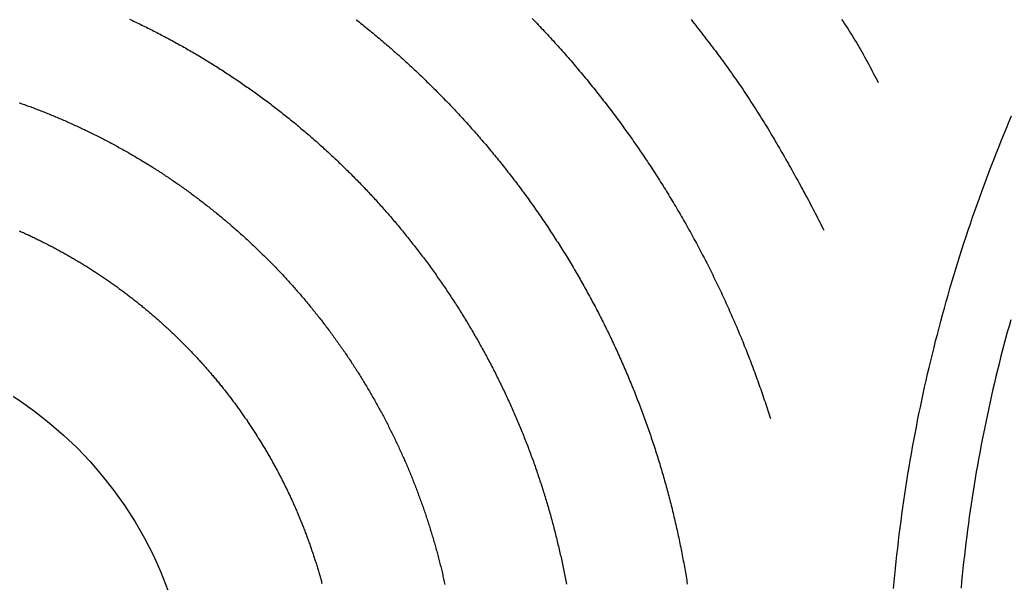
# Model space of a CAD drawing. Header units: millimetres. Extents: x -17.8 to 17.8, y -17.8 to 17.8.
# Drawn here: x 0.589 to 3.244, y 0.379 to 1.893 of the extents above; entities that cross this region are included whole.
import ezdxf

# ---------------------------------------------------------------- set-up
doc = ezdxf.new("R2010")
doc.units = ezdxf.units.MM
for name, color, linetype in [('ALTIN', 2, 'Continuous'), ('DOKU', 8, 'Continuous'), ('KESIM', 1, 'Continuous')]:
    doc.layers.add(name, color=color, linetype=linetype)

msp = doc.modelspace()

# ---------------------------------------------------------------- linework, layer by layer
at = {"layer": 'ALTIN'}
for points in [[(2.9341, 0.3647), (2.9358, 0.3828), (2.9375, 0.401), (2.9393, 0.4192), (2.9411, 0.4373), (2.9431, 0.4555), (2.9451, 0.4736), (2.9472, 0.4918), (2.9494, 0.5099), (2.9517, 0.528), (2.954, 0.5461), (2.9564, 0.5642), (2.9589, 0.5823), (2.9615, 0.6004), (2.9642, 0.6184), (2.9669, 0.6365), (2.9697, 0.6545), (2.9726, 0.6725), (2.9756, 0.6906), (2.9786, 0.7086), (2.9818, 0.7265), (2.985, 0.7445), (2.9883, 0.7625), (2.9916, 0.7804), (2.9951, 0.7983), (2.9986, 0.8163), (3.0022, 0.8342), (3.0059, 0.852), (3.0096, 0.8699), (3.0135, 0.8878), (3.0174, 0.9056), (3.0214, 0.9234), (3.0254, 0.9412), (3.0296, 0.959), (3.0338, 0.9767), (3.0381, 0.9945), (3.0425, 1.0122), (3.0469, 1.0299), (3.0515, 1.0476), (3.0561, 1.0653), (3.0608, 1.0829), (3.0655, 1.1005), (3.0704, 1.1181), (3.0753, 1.1357), (3.0803, 1.1533), (3.0854, 1.1708), (3.0905, 1.1883), (3.0957, 1.2058), (3.101, 1.2233), (3.1064, 1.2407), (3.1118, 1.2582), (3.1174, 1.2756), (3.123, 1.2929), (3.1287, 1.3103), (3.1344, 1.3276), (3.1402, 1.3449), (3.1462, 1.3622), (3.1521, 1.3794), (3.1582, 1.3966), (3.1643, 1.4138), (3.1705, 1.431), (3.1768, 1.4482), (3.1832, 1.4653), (3.1896, 1.4824), (3.1961, 1.4994), (3.2027, 1.5164), (3.2093, 1.5334), (3.2161, 1.5504), (3.2229, 1.5674), (3.2297, 1.5843), (3.2367, 1.6011), (3.2437, 1.618), (3.2508, 1.6348)], [(3.2485, 1.0868), (3.2438, 1.07), (3.2392, 1.0532), (3.2346, 1.0363), (3.2301, 1.0194), (3.2257, 1.0025), (3.2214, 0.9856), (3.2171, 0.9687), (3.2129, 0.9517), (3.2088, 0.9347), (3.2048, 0.9177), (3.2008, 0.9007), (3.1969, 0.8837), (3.1931, 0.8666), (3.1894, 0.8496), (3.1857, 0.8325), (3.1821, 0.8154), (3.1786, 0.7983), (3.1751, 0.7811), (3.1718, 0.764), (3.1685, 0.7468), (3.1652, 0.7297), (3.1621, 0.7125), (3.159, 0.6953), (3.156, 0.6781), (3.1531, 0.6609), (3.1503, 0.6436), (3.1475, 0.6264), (3.1448, 0.6091), (3.1422, 0.5918), (3.1396, 0.5745), (3.1372, 0.5572), (3.1348, 0.5399), (3.1325, 0.5226), (3.1302, 0.5053), (3.128, 0.488), (3.126, 0.4706), (3.1239, 0.4533), (3.122, 0.4359), (3.1201, 0.4185), (3.1183, 0.4012), (3.1166, 0.3838), (3.115, 0.3664)]]:
    msp.add_lwpolyline(points, dxfattribs=at)
at = {"layer": 'DOKU'}
for points in [[(0.8833, 1.8942), (0.8874, 1.8923), (0.8915, 1.8903), (0.8957, 1.8884), (0.8998, 1.8864), (0.9039, 1.8844), (0.908, 1.8825), (0.9121, 1.8805), (0.9162, 1.8785), (0.9203, 1.8765), (0.9244, 1.8745), (0.9285, 1.8724), (0.9326, 1.8704), (0.9366, 1.8684), (0.9407, 1.8663), (0.9448, 1.8643), (0.9488, 1.8622), (0.9529, 1.8601), (0.957, 1.858), (0.961, 1.856), (0.9651, 1.8539), (0.9691, 1.8517), (0.9731, 1.8496), (0.9772, 1.8475), (0.9812, 1.8454), (0.9852, 1.8432), (0.9892, 1.8411), (0.9933, 1.8389), (0.9973, 1.8367), (1.0013, 1.8345), (1.0053, 1.8324), (1.0093, 1.8302), (1.0133, 1.828), (1.0172, 1.8257), (1.0212, 1.8235), (1.0252, 1.8213), (1.0292, 1.819), (1.0331, 1.8168), (1.0371, 1.8145), (1.041, 1.8123), (1.045, 1.81), (1.0489, 1.8077), (1.0529, 1.8054), (1.0568, 1.8031), (1.0608, 1.8008), (1.0647, 1.7985), (1.0686, 1.7962), (1.0725, 1.7938), (1.0764, 1.7915), (1.0803, 1.7891), (1.0842, 1.7868), (1.0881, 1.7844), (1.092, 1.782), (1.0959, 1.7796), (1.0998, 1.7772), (1.1037, 1.7748), (1.1075, 1.7724), (1.1114, 1.77), (1.1153, 1.7676), (1.1191, 1.7651), (1.123, 1.7627), (1.1268, 1.7602), (1.1306, 1.7578), (1.1345, 1.7553), (1.1383, 1.7528), (1.1421, 1.7503), (1.1459, 1.7478), (1.1497, 1.7453), (1.1535, 1.7428), (1.1573, 1.7403), (1.1611, 1.7378), (1.1649, 1.7352), (1.1687, 1.7327), (1.1725, 1.7301), (1.1763, 1.7276), (1.18, 1.725), (1.1838, 1.7224), (1.1875, 1.7198), (1.1913, 1.7172), (1.195, 1.7146), (1.1988, 1.712), (1.2025, 1.7094), (1.2062, 1.7068), (1.21, 1.7041), (1.2137, 1.7015), (1.2174, 1.6988), (1.2211, 1.6962), (1.2248, 1.6935), (1.2285, 1.6908), (1.2322, 1.6882), (1.2358, 1.6855), (1.2395, 1.6828), (1.2432, 1.6801), (1.2468, 1.6773), (1.2505, 1.6746), (1.2541, 1.6719), (1.2578, 1.6691), (1.2614, 1.6664), (1.2651, 1.6636), (1.2687, 1.6609), (1.2723, 1.6581), (1.2759, 1.6553), (1.2795, 1.6525), (1.2831, 1.6497), (1.2867, 1.6469), (1.2903, 1.6441), (1.2939, 1.6413), (1.2975, 1.6385), (1.3011, 1.6357), (1.3046, 1.6328), (1.3082, 1.63), (1.3117, 1.6271), (1.3153, 1.6242), (1.3188, 1.6214), (1.3224, 1.6185), (1.3259, 1.6156), (1.3294, 1.6127), (1.3329, 1.6098), (1.3364, 1.6069), (1.3399, 1.604), (1.3434, 1.601), (1.3469, 1.5981), (1.3504, 1.5952), (1.3539, 1.5922), (1.3573, 1.5892), (1.3608, 1.5863), (1.3643, 1.5833), (1.3677, 1.5803), (1.3712, 1.5773), (1.3746, 1.5743), (1.378, 1.5713), (1.3815, 1.5683), (1.3849, 1.5653), (1.3883, 1.5623), (1.3917, 1.5593), (1.3951, 1.5562), (1.3985, 1.5532), (1.4019, 1.5501), (1.4052, 1.5471), (1.4086, 1.544), (1.412, 1.5409), (1.4153, 1.5378), (1.4187, 1.5347), (1.422, 1.5316), (1.4254, 1.5285), (1.4287, 1.5254), (1.432, 1.5223), (1.4354, 1.5192), (1.4387, 1.516), (1.442, 1.5129), (1.4453, 1.5097), (1.4486, 1.5066), (1.4518, 1.5034), (1.4551, 1.5002), (1.4584, 1.4971), (1.4616, 1.4939), (1.4649, 1.4907), (1.4681, 1.4875), (1.4714, 1.4843), (1.4746, 1.4811), (1.4779, 1.4779), (1.4811, 1.4746), (1.4843, 1.4714), (1.4875, 1.4681), (1.4907, 1.4649), (1.4939, 1.4616), (1.4971, 1.4584), (1.5002, 1.4551), (1.5034, 1.4518), (1.5066, 1.4486), (1.5097, 1.4453), (1.5129, 1.442), (1.516, 1.4387), (1.5192, 1.4354), (1.5223, 1.432), (1.5254, 1.4287), (1.5285, 1.4254), (1.5316, 1.422), (1.5347, 1.4187), (1.5378, 1.4153), (1.5409, 1.412), (1.544, 1.4086), (1.5471, 1.4052), (1.5501, 1.4019), (1.5532, 1.3985), (1.5562, 1.3951), (1.5593, 1.3917), (1.5623, 1.3883), (1.5653, 1.3849), (1.5683, 1.3815), (1.5713, 1.378), (1.5743, 1.3746), (1.5773, 1.3712), (1.5803, 1.3677), (1.5833, 1.3643), (1.5863, 1.3608), (1.5892, 1.3573), (1.5922, 1.3539), (1.5952, 1.3504), (1.5981, 1.3469), (1.601, 1.3434), (1.604, 1.3399), (1.6069, 1.3364), (1.6098, 1.3329), (1.6127, 1.3294), (1.6156, 1.3259), (1.6185, 1.3224), (1.6214, 1.3188), (1.6242, 1.3153), (1.6271, 1.3117), (1.63, 1.3082), (1.6328, 1.3046), (1.6357, 1.3011), (1.6385, 1.2975), (1.6413, 1.2939), (1.6441, 1.2903), (1.6469, 1.2867), (1.6497, 1.2831), (1.6525, 1.2795), (1.6553, 1.2759), (1.6581, 1.2723), (1.6609, 1.2687), (1.6636, 1.2651), (1.6664, 1.2614), (1.6691, 1.2578), (1.6719, 1.2541), (1.6746, 1.2505), (1.6773, 1.2468), (1.6801, 1.2432), (1.6828, 1.2395), (1.6855, 1.2358), (1.6882, 1.2322), (1.6908, 1.2285), (1.6935, 1.2248), (1.6962, 1.2211), (1.6988, 1.2174), (1.7015, 1.2137), (1.7041, 1.21), (1.7068, 1.2062), (1.7094, 1.2025), (1.712, 1.1988), (1.7146, 1.195), (1.7172, 1.1913), (1.7198, 1.1875), (1.7224, 1.1838), (1.725, 1.18), (1.7276, 1.1763), (1.7301, 1.1725), (1.7327, 1.1687), (1.7352, 1.1649), (1.7378, 1.1611), (1.7403, 1.1573), (1.7428, 1.1535), (1.7453, 1.1497), (1.7478, 1.1459), (1.7503, 1.1421), (1.7528, 1.1383), (1.7553, 1.1345), (1.7578, 1.1306), (1.7602, 1.1268), (1.7627, 1.123), (1.7651, 1.1191), (1.7676, 1.1153), (1.77, 1.1114), (1.7724, 1.1075), (1.7748, 1.1037), (1.7772, 1.0998), (1.7796, 1.0959), (1.782, 1.092), (1.7844, 1.0881), (1.7868, 1.0842), (1.7891, 1.0803), (1.7915, 1.0764), (1.7938, 1.0725), (1.7962, 1.0686), (1.7985, 1.0647), (1.8008, 1.0608), (1.8031, 1.0568), (1.8054, 1.0529), (1.8077, 1.0489), (1.81, 1.045), (1.8123, 1.041), (1.8145, 1.0371), (1.8168, 1.0331), (1.819, 1.0292), (1.8213, 1.0252), (1.8235, 1.0212), (1.8257, 1.0172), (1.828, 1.0133), (1.8302, 1.0093), (1.8324, 1.0053), (1.8345, 1.0013), (1.8367, 0.9973), (1.8389, 0.9933), (1.8411, 0.9892), (1.8432, 0.9852), (1.8454, 0.9812), (1.8475, 0.9772), (1.8496, 0.9731), (1.8517, 0.9691), (1.8539, 0.9651), (1.856, 0.961), (1.858, 0.957), (1.8601, 0.9529), (1.8622, 0.9488), (1.8643, 0.9448), (1.8663, 0.9407), (1.8684, 0.9366), (1.8704, 0.9326), (1.8724, 0.9285), (1.8745, 0.9244), (1.8765, 0.9203), (1.8785, 0.9162), (1.8805, 0.9121), (1.8825, 0.908), (1.8844, 0.9039), (1.8864, 0.8998), (1.8884, 0.8957), (1.8903, 0.8915), (1.8923, 0.8874), (1.8942, 0.8833), (1.8961, 0.8791), (1.898, 0.875), (1.8999, 0.8709), (1.9018, 0.8667), (1.9037, 0.8626), (1.9056, 0.8584), (1.9075, 0.8542), (1.9093, 0.8501), (1.9112, 0.8459), (1.913, 0.8417), (1.9148, 0.8376), (1.9167, 0.8334), (1.9185, 0.8292), (1.9203, 0.825), (1.9221, 0.8208), (1.9239, 0.8166), (1.9256, 0.8124), (1.9274, 0.8082), (1.9292, 0.804), (1.9309, 0.7998), (1.9326, 0.7956), (1.9344, 0.7914), (1.9361, 0.7872), (1.9378, 0.7829), (1.9395, 0.7787), (1.9412, 0.7745), (1.9429, 0.7702), (1.9446, 0.766), (1.9462, 0.7617), (1.9479, 0.7575), (1.9495, 0.7532), (1.9512, 0.749), (1.9528, 0.7447), (1.9544, 0.7405), (1.956, 0.7362), (1.9576, 0.7319), (1.9592, 0.7277), (1.9608, 0.7234), (1.9624, 0.7191), (1.964, 0.7148), (1.9655, 0.7105), (1.9671, 0.7062), (1.9686, 0.702), (1.9701, 0.6977), (1.9716, 0.6934), (1.9731, 0.6891), (1.9746, 0.6847), (1.9761, 0.6804), (1.9776, 0.6761), (1.9791, 0.6718), (1.9805, 0.6675), (1.982, 0.6632), (1.9834, 0.6588), (1.9849, 0.6545), (1.9863, 0.6502), (1.9877, 0.6458), (1.9891, 0.6415), (1.9905, 0.6372), (1.9919, 0.6328), (1.9933, 0.6285), (1.9946, 0.6241), (1.996, 0.6198), (1.9973, 0.6154), (1.9987, 0.6111), (2, 0.6067), (2.0013, 0.6023), (2.0026, 0.598), (2.0039, 0.5936), (2.0052, 0.5892), (2.0065, 0.5848), (2.0078, 0.5805), (2.009, 0.5761), (2.0103, 0.5717), (2.0115, 0.5673), (2.0128, 0.5629), (2.014, 0.5585), (2.0152, 0.5541), (2.0164, 0.5497), (2.0176, 0.5453), (2.0188, 0.5409), (2.02, 0.5365), (2.0211, 0.5321), (2.0223, 0.5277), (2.0234, 0.5233), (2.0246, 0.5189), (2.0257, 0.5145), (2.0268, 0.51), (2.0279, 0.5056), (2.029, 0.5012), (2.0301, 0.4968), (2.0312, 0.4923), (2.0323, 0.4879), (2.0333, 0.4835), (2.0344, 0.479), (2.0354, 0.4746), (2.0364, 0.4701), (2.0375, 0.4657), (2.0385, 0.4613), (2.0395, 0.4568), (2.0405, 0.4524), (2.0414, 0.4479), (2.0424, 0.4435), (2.0434, 0.439), (2.0443, 0.4345), (2.0453, 0.4301), (2.0462, 0.4256), (2.0471, 0.4211), (2.048, 0.4167), (2.0489, 0.4122), (2.0498, 0.4077), (2.0507, 0.4033), (2.0516, 0.3988), (2.0525, 0.3943), (2.0533, 0.3898), (2.0542, 0.3854), (2.055, 0.3809), (2.0558, 0.3764)], [(1.492, 1.8926), (1.4961, 1.8894), (1.5003, 1.8861), (1.5044, 1.8828), (1.5085, 1.8795), (1.5126, 1.8762), (1.5167, 1.8729), (1.5207, 1.8696), (1.5248, 1.8663), (1.5289, 1.863), (1.5329, 1.8596), (1.537, 1.8563), (1.541, 1.8529), (1.5451, 1.8495), (1.5491, 1.8462), (1.5531, 1.8428), (1.5572, 1.8394), (1.5612, 1.836), (1.5652, 1.8326), (1.5692, 1.8292), (1.5732, 1.8257), (1.5771, 1.8223), (1.5811, 1.8189), (1.5851, 1.8154), (1.589, 1.8119), (1.593, 1.8085), (1.5969, 1.805), (1.6008, 1.8015), (1.6048, 1.798), (1.6087, 1.7945), (1.6126, 1.791), (1.6165, 1.7875), (1.6204, 1.7839), (1.6243, 1.7804), (1.6282, 1.7768), (1.632, 1.7733), (1.6359, 1.7697), (1.6398, 1.7661), (1.6436, 1.7626), (1.6475, 1.759), (1.6513, 1.7554), (1.6551, 1.7518), (1.6589, 1.7482), (1.6627, 1.7445), (1.6665, 1.7409), (1.6703, 1.7373), (1.6741, 1.7336), (1.6779, 1.73), (1.6817, 1.7263), (1.6854, 1.7226), (1.6892, 1.7189), (1.6929, 1.7152), (1.6967, 1.7115), (1.7004, 1.7078), (1.7041, 1.7041), (1.7078, 1.7004), (1.7115, 1.6967), (1.7152, 1.6929), (1.7189, 1.6892), (1.7226, 1.6854), (1.7263, 1.6817), (1.73, 1.6779), (1.7336, 1.6741), (1.7373, 1.6703), (1.7409, 1.6665), (1.7445, 1.6627), (1.7482, 1.6589), (1.7518, 1.6551), (1.7554, 1.6513), (1.759, 1.6475), (1.7626, 1.6436), (1.7661, 1.6398), (1.7697, 1.6359), (1.7733, 1.632), (1.7768, 1.6282), (1.7804, 1.6243), (1.7839, 1.6204), (1.7875, 1.6165), (1.791, 1.6126), (1.7945, 1.6087), (1.798, 1.6048), (1.8015, 1.6008), (1.805, 1.5969), (1.8085, 1.593), (1.8119, 1.589), (1.8154, 1.5851), (1.8189, 1.5811), (1.8223, 1.5771), (1.8257, 1.5732), (1.8292, 1.5692), (1.8326, 1.5652), (1.836, 1.5612), (1.8394, 1.5572), (1.8428, 1.5531), (1.8462, 1.5491), (1.8495, 1.5451), (1.8529, 1.541), (1.8563, 1.537), (1.8596, 1.5329), (1.863, 1.5289), (1.8663, 1.5248), (1.8696, 1.5207), (1.8729, 1.5167), (1.8762, 1.5126), (1.8795, 1.5085), (1.8828, 1.5044), (1.8861, 1.5003), (1.8894, 1.4961), (1.8926, 1.492), (1.8959, 1.4879), (1.8991, 1.4837), (1.9023, 1.4796), (1.9056, 1.4754), (1.9088, 1.4713), (1.912, 1.4671), (1.9152, 1.4629), (1.9184, 1.4588), (1.9215, 1.4546), (1.9247, 1.4504), (1.9279, 1.4462), (1.931, 1.442), (1.9342, 1.4377), (1.9373, 1.4335), (1.9404, 1.4293), (1.9435, 1.4251), (1.9466, 1.4208), (1.9497, 1.4166), (1.9528, 1.4123), (1.9559, 1.408), (1.959, 1.4038), (1.962, 1.3995), (1.9651, 1.3952), (1.9681, 1.3909), (1.9711, 1.3866), (1.9742, 1.3823), (1.9772, 1.378), (1.9802, 1.3737), (1.9832, 1.3694), (1.9861, 1.365), (1.9891, 1.3607), (1.9921, 1.3564), (1.995, 1.352), (1.998, 1.3477), (2.0009, 1.3433), (2.0038, 1.3389), (2.0068, 1.3345), (2.0097, 1.3302), (2.0126, 1.3258), (2.0154, 1.3214), (2.0183, 1.317), (2.0212, 1.3126), (2.0241, 1.3082), (2.0269, 1.3037), (2.0297, 1.2993), (2.0326, 1.2949), (2.0354, 1.2905), (2.0382, 1.286), (2.041, 1.2816), (2.0438, 1.2771), (2.0466, 1.2726), (2.0493, 1.2682), (2.0521, 1.2637), (2.0549, 1.2592), (2.0576, 1.2547), (2.0603, 1.2502), (2.0631, 1.2457), (2.0658, 1.2412), (2.0685, 1.2367), (2.0712, 1.2322), (2.0739, 1.2277), (2.0765, 1.2232), (2.0792, 1.2186), (2.0818, 1.2141), (2.0845, 1.2096), (2.0871, 1.205), (2.0897, 1.2004), (2.0924, 1.1959), (2.095, 1.1913), (2.0976, 1.1867), (2.1001, 1.1822), (2.1027, 1.1776), (2.1053, 1.173), (2.1078, 1.1684), (2.1104, 1.1638), (2.1129, 1.1592), (2.1154, 1.1546), (2.1179, 1.15), (2.1205, 1.1453), (2.1229, 1.1407), (2.1254, 1.1361), (2.1279, 1.1314), (2.1304, 1.1268), (2.1328, 1.1221), (2.1353, 1.1175), (2.1377, 1.1128), (2.1401, 1.1081), (2.1425, 1.1035), (2.1449, 1.0988), (2.1473, 1.0941), (2.1497, 1.0894), (2.1521, 1.0847), (2.1544, 1.08), (2.1568, 1.0753), (2.1591, 1.0706), (2.1615, 1.0659), (2.1638, 1.0612), (2.1661, 1.0565), (2.1684, 1.0517), (2.1707, 1.047), (2.173, 1.0423), (2.1752, 1.0375), (2.1775, 1.0328), (2.1797, 1.028), (2.182, 1.0233), (2.1842, 1.0185), (2.1864, 1.0137), (2.1886, 1.009), (2.1908, 1.0042), (2.193, 0.9994), (2.1952, 0.9946), (2.1973, 0.9898), (2.1995, 0.985), (2.2016, 0.9802), (2.2038, 0.9754), (2.2059, 0.9706), (2.208, 0.9658), (2.2101, 0.961), (2.2122, 0.9562), (2.2143, 0.9513), (2.2164, 0.9465), (2.2184, 0.9417), (2.2205, 0.9368), (2.2225, 0.932), (2.2245, 0.9271), (2.2265, 0.9223), (2.2286, 0.9174), (2.2306, 0.9125), (2.2325, 0.9077), (2.2345, 0.9028), (2.2365, 0.8979), (2.2384, 0.893), (2.2404, 0.8882), (2.2423, 0.8833), (2.2442, 0.8784), (2.2461, 0.8735), (2.248, 0.8686), (2.2499, 0.8637), (2.2518, 0.8588), (2.2537, 0.8538), (2.2555, 0.8489), (2.2574, 0.844), (2.2592, 0.8391), (2.261, 0.8341), (2.2629, 0.8292), (2.2647, 0.8243), (2.2665, 0.8193), (2.2682, 0.8144), (2.27, 0.8094), (2.2718, 0.8045), (2.2735, 0.7995), (2.2753, 0.7946), (2.277, 0.7896), (2.2787, 0.7846), (2.2804, 0.7796), (2.2821, 0.7747), (2.2838, 0.7697), (2.2855, 0.7647), (2.2871, 0.7597), (2.2888, 0.7547), (2.2904, 0.7497), (2.292, 0.7447), (2.2937, 0.7397), (2.2953, 0.7347), (2.2969, 0.7297), (2.2985, 0.7247), (2.3, 0.7197), (2.3016, 0.7147), (2.3032, 0.7096), (2.3047, 0.7046), (2.3062, 0.6996), (2.3077, 0.6946), (2.3093, 0.6895), (2.3108, 0.6845), (2.3122, 0.6794), (2.3137, 0.6744), (2.3152, 0.6693), (2.3166, 0.6643), (2.3181, 0.6592), (2.3195, 0.6542), (2.3209, 0.6491), (2.3223, 0.644), (2.3237, 0.639), (2.3251, 0.6339), (2.3265, 0.6288), (2.3279, 0.6238), (2.3292, 0.6187), (2.3306, 0.6136), (2.3319, 0.6085), (2.3332, 0.6034), (2.3345, 0.5983), (2.3358, 0.5932), (2.3371, 0.5881), (2.3384, 0.583), (2.3397, 0.5779), (2.3409, 0.5728), (2.3422, 0.5677), (2.3434, 0.5626), (2.3446, 0.5575), (2.3458, 0.5524), (2.347, 0.5473), (2.3482, 0.5421), (2.3494, 0.537), (2.3506, 0.5319), (2.3517, 0.5268), (2.3529, 0.5216), (2.354, 0.5165), (2.3551, 0.5113), (2.3562, 0.5062), (2.3573, 0.5011), (2.3584, 0.4959), (2.3595, 0.4908), (2.3606, 0.4856), (2.3616, 0.4805), (2.3627, 0.4753), (2.3637, 0.4702), (2.3647, 0.465), (2.3657, 0.4598), (2.3667, 0.4547), (2.3677, 0.4495), (2.3687, 0.4444), (2.3696, 0.4392), (2.3706, 0.434), (2.3715, 0.4288), (2.3725, 0.4237), (2.3734, 0.4185), (2.3743, 0.4133), (2.3752, 0.4081), (2.3761, 0.4029), (2.3769, 0.3978), (2.3778, 0.3926), (2.3787, 0.3874), (2.3795, 0.3822), (2.3803, 0.377)], [(1.9638, 1.8964), (1.9679, 1.8921), (1.9721, 1.8878), (1.9762, 1.8835), (1.9803, 1.8792), (1.9844, 1.8749), (1.9885, 1.8705), (1.9925, 1.8662), (1.9966, 1.8619), (2.0007, 1.8575), (2.0047, 1.8531), (2.0087, 1.8487), (2.0128, 1.8444), (2.0168, 1.84), (2.0208, 1.8356), (2.0248, 1.8311), (2.0288, 1.8267), (2.0328, 1.8223), (2.0367, 1.8179), (2.0407, 1.8134), (2.0446, 1.809), (2.0486, 1.8045), (2.0525, 1.8), (2.0564, 1.7955), (2.0604, 1.791), (2.0643, 1.7865), (2.0682, 1.782), (2.072, 1.7775), (2.0759, 1.773), (2.0798, 1.7685), (2.0836, 1.7639), (2.0875, 1.7594), (2.0913, 1.7548), (2.0951, 1.7502), (2.0989, 1.7457), (2.1027, 1.7411), (2.1065, 1.7365), (2.1103, 1.7319), (2.1141, 1.7273), (2.1179, 1.7227), (2.1216, 1.718), (2.1254, 1.7134), (2.1291, 1.7088), (2.1328, 1.7041), (2.1365, 1.6995), (2.1402, 1.6948), (2.1439, 1.6901), (2.1476, 1.6854), (2.1513, 1.6808), (2.1549, 1.6761), (2.1586, 1.6714), (2.1622, 1.6666), (2.1659, 1.6619), (2.1695, 1.6572), (2.1731, 1.6525), (2.1767, 1.6477), (2.1803, 1.643), (2.1839, 1.6382), (2.1874, 1.6334), (2.191, 1.6287), (2.1945, 1.6239), (2.1981, 1.6191), (2.2016, 1.6143), (2.2051, 1.6095), (2.2086, 1.6047), (2.2121, 1.5998), (2.2156, 1.595), (2.2191, 1.5902), (2.2225, 1.5853), (2.226, 1.5805), (2.2294, 1.5756), (2.2329, 1.5707), (2.2363, 1.5659), (2.2397, 1.561), (2.2431, 1.5561), (2.2465, 1.5512), (2.2499, 1.5463), (2.2532, 1.5414), (2.2566, 1.5365), (2.2599, 1.5315), (2.2633, 1.5266), (2.2666, 1.5217), (2.2699, 1.5167), (2.2732, 1.5118), (2.2765, 1.5068), (2.2798, 1.5018), (2.2831, 1.4968), (2.2863, 1.4919), (2.2896, 1.4869), (2.2928, 1.4819), (2.296, 1.4769), (2.2993, 1.4718), (2.3025, 1.4668), (2.3057, 1.4618), (2.3088, 1.4568), (2.312, 1.4517), (2.3152, 1.4467), (2.3183, 1.4416), (2.3215, 1.4366), (2.3246, 1.4315), (2.3277, 1.4264), (2.3308, 1.4213), (2.3339, 1.4163), (2.337, 1.4112), (2.3401, 1.4061), (2.3431, 1.4009), (2.3462, 1.3958), (2.3492, 1.3907), (2.3522, 1.3856), (2.3553, 1.3804), (2.3583, 1.3753), (2.3613, 1.3702), (2.3642, 1.365), (2.3672, 1.3598), (2.3702, 1.3547), (2.3731, 1.3495), (2.3761, 1.3443), (2.379, 1.3391), (2.3819, 1.3339), (2.3848, 1.3287), (2.3877, 1.3235), (2.3906, 1.3183), (2.3935, 1.3131), (2.3963, 1.3079), (2.3992, 1.3026), (2.402, 1.2974), (2.4048, 1.2922), (2.4076, 1.2869), (2.4104, 1.2817), (2.4132, 1.2764), (2.416, 1.2711), (2.4188, 1.2659), (2.4215, 1.2606), (2.4243, 1.2553), (2.427, 1.25), (2.4297, 1.2447), (2.4324, 1.2394), (2.4351, 1.2341), (2.4378, 1.2288), (2.4405, 1.2234), (2.4432, 1.2181), (2.4458, 1.2128), (2.4485, 1.2074), (2.4511, 1.2021), (2.4537, 1.1968), (2.4563, 1.1914), (2.4589, 1.186), (2.4615, 1.1807), (2.4641, 1.1753), (2.4666, 1.1699), (2.4692, 1.1645), (2.4717, 1.1591), (2.4742, 1.1537), (2.4767, 1.1483), (2.4792, 1.1429), (2.4817, 1.1375), (2.4842, 1.1321), (2.4867, 1.1267), (2.4891, 1.1213), (2.4916, 1.1158), (2.494, 1.1104), (2.4964, 1.1049), (2.4988, 1.0995), (2.5012, 1.094), (2.5036, 1.0886), (2.5059, 1.0831), (2.5083, 1.0777), (2.5106, 1.0722), (2.513, 1.0667), (2.5153, 1.0612), (2.5176, 1.0557), (2.5199, 1.0502), (2.5222, 1.0447), (2.5245, 1.0392), (2.5267, 1.0337), (2.529, 1.0282), (2.5312, 1.0227), (2.5334, 1.0172), (2.5357, 1.0116), (2.5379, 1.0061), (2.54, 1.0005), (2.5422, 0.995), (2.5444, 0.9895), (2.5465, 0.9839), (2.5487, 0.9783), (2.5508, 0.9728), (2.5529, 0.9672), (2.555, 0.9616), (2.5571, 0.9561), (2.5592, 0.9505), (2.5613, 0.9449), (2.5633, 0.9393), (2.5654, 0.9337), (2.5674, 0.9281), (2.5694, 0.9225), (2.5714, 0.9169), (2.5734, 0.9113), (2.5754, 0.9057), (2.5774, 0.9001), (2.5793, 0.8944), (2.5813, 0.8888), (2.5832, 0.8832), (2.5851, 0.8775), (2.587, 0.8719), (2.5889, 0.8662), (2.5908, 0.8606), (2.5927, 0.8549), (2.5945, 0.8493), (2.5964, 0.8436), (2.5982, 0.8379), (2.6, 0.8323), (2.6019, 0.8266), (2.6034, 0.8216)], [(2.3906, 1.893), (2.3947, 1.8878), (2.3988, 1.8826), (2.4029, 1.8774), (2.407, 1.8721), (2.4111, 1.8669), (2.4152, 1.8616), (2.4193, 1.8564), (2.4233, 1.8511), (2.4274, 1.8458), (2.4314, 1.8406), (2.4355, 1.8353), (2.4395, 1.83), (2.4435, 1.8247), (2.4476, 1.8194), (2.4516, 1.8141), (2.4556, 1.8088), (2.4596, 1.8034), (2.4635, 1.7981), (2.4675, 1.7927), (2.4715, 1.7874), (2.4754, 1.782), (2.4793, 1.7767), (2.4832, 1.7713), (2.4871, 1.7659), (2.491, 1.7605), (2.4949, 1.7551), (2.4988, 1.7497), (2.5026, 1.7442), (2.5065, 1.7388), (2.5103, 1.7333), (2.5141, 1.7279), (2.5179, 1.7224), (2.5216, 1.7169), (2.5254, 1.7114), (2.5291, 1.7059), (2.5328, 1.7004), (2.5366, 1.6949), (2.5402, 1.6893), (2.5439, 1.6838), (2.5476, 1.6782), (2.5512, 1.6726), (2.5548, 1.6671), (2.5584, 1.6615), (2.562, 1.6559), (2.5656, 1.6503), (2.5692, 1.6446), (2.5727, 1.639), (2.5762, 1.6334), (2.5798, 1.6277), (2.5833, 1.622), (2.5867, 1.6164), (2.5902, 1.6107), (2.5937, 1.605), (2.5971, 1.5993), (2.6006, 1.5936), (2.604, 1.5879), (2.6074, 1.5822), (2.6108, 1.5765), (2.6142, 1.5707), (2.6175, 1.565), (2.6209, 1.5593), (2.6242, 1.5535), (2.6276, 1.5478), (2.6309, 1.542), (2.6342, 1.5362), (2.6376, 1.5305), (2.6409, 1.5247), (2.6442, 1.5189), (2.6474, 1.5131), (2.6507, 1.5074), (2.654, 1.5016), (2.6573, 1.4958), (2.6605, 1.49), (2.6638, 1.4842), (2.667, 1.4783), (2.6702, 1.4725), (2.6735, 1.4667), (2.6767, 1.4609), (2.6799, 1.4551), (2.6831, 1.4492), (2.6863, 1.4434), (2.6894, 1.4375), (2.6926, 1.4317), (2.6958, 1.4258), (2.6989, 1.42), (2.702, 1.4141), (2.7052, 1.4082), (2.7083, 1.4023), (2.7114, 1.3965), (2.7145, 1.3906), (2.7176, 1.3847), (2.7206, 1.3788), (2.7237, 1.3729), (2.7267, 1.3669), (2.7298, 1.361), (2.7328, 1.3551), (2.7358, 1.3491), (2.7388, 1.3432), (2.7417, 1.3372), (2.7447, 1.3313), (2.7465, 1.3276)], [(2.7942, 1.8936), (2.7984, 1.8876), (2.8026, 1.8815), (2.8067, 1.8754), (2.8108, 1.8692), (2.8148, 1.8631), (2.8188, 1.8569), (2.8227, 1.8506), (2.8266, 1.8444), (2.8304, 1.8381), (2.8342, 1.8318), (2.8379, 1.8254), (2.8416, 1.819), (2.8453, 1.8126), (2.8489, 1.8062), (2.8525, 1.7998), (2.856, 1.7933), (2.8595, 1.7868), (2.863, 1.7804), (2.8665, 1.7739), (2.87, 1.7673), (2.8734, 1.7608), (2.8768, 1.7543), (2.8802, 1.7478), (2.8836, 1.7412), (2.887, 1.7347), (2.8904, 1.7282), (2.8925, 1.7241)], [(0.5872, 1.6698), (0.5908, 1.6685), (0.5945, 1.6672), (0.5981, 1.6659), (0.6017, 1.6646), (0.6054, 1.6633), (0.609, 1.6619), (0.6126, 1.6606), (0.6162, 1.6593), (0.6199, 1.6579), (0.6235, 1.6566), (0.6271, 1.6552), (0.6307, 1.6538), (0.6343, 1.6524), (0.6379, 1.651), (0.6415, 1.6497), (0.6451, 1.6483), (0.6487, 1.6468), (0.6523, 1.6454), (0.6559, 1.644), (0.6595, 1.6426), (0.6631, 1.6411), (0.6666, 1.6397), (0.6702, 1.6382), (0.6738, 1.6367), (0.6773, 1.6353), (0.6809, 1.6338), (0.6845, 1.6323), (0.688, 1.6308), (0.6916, 1.6293), (0.6951, 1.6278), (0.6987, 1.6263), (0.7022, 1.6247), (0.7058, 1.6232), (0.7093, 1.6217), (0.7129, 1.6201), (0.7164, 1.6185), (0.7199, 1.617), (0.7234, 1.6154), (0.727, 1.6138), (0.7305, 1.6122), (0.734, 1.6106), (0.7375, 1.609), (0.741, 1.6074), (0.7445, 1.6058), (0.748, 1.6042), (0.7515, 1.6025), (0.755, 1.6009), (0.7585, 1.5992), (0.762, 1.5976), (0.7655, 1.5959), (0.769, 1.5942), (0.7724, 1.5926), (0.7759, 1.5909), (0.7794, 1.5892), (0.7829, 1.5875), (0.7863, 1.5858), (0.7898, 1.584), (0.7932, 1.5823), (0.7967, 1.5806), (0.8001, 1.5788), (0.8036, 1.5771), (0.807, 1.5753), (0.8104, 1.5736), (0.8139, 1.5718), (0.8173, 1.57), (0.8207, 1.5682), (0.8241, 1.5664), (0.8276, 1.5646), (0.831, 1.5628), (0.8344, 1.561), (0.8378, 1.5592), (0.8412, 1.5573), (0.8446, 1.5555), (0.848, 1.5537), (0.8514, 1.5518), (0.8547, 1.5499), (0.8581, 1.5481), (0.8615, 1.5462), (0.8649, 1.5443), (0.8682, 1.5424), (0.8716, 1.5405), (0.8749, 1.5386), (0.8783, 1.5367), (0.8817, 1.5348), (0.885, 1.5329), (0.8883, 1.5309), (0.8917, 1.529), (0.895, 1.527), (0.8983, 1.5251), (0.9017, 1.5231), (0.905, 1.5211), (0.9083, 1.5192), (0.9116, 1.5172), (0.9149, 1.5152), (0.9182, 1.5132), (0.9215, 1.5112), (0.9248, 1.5092), (0.9281, 1.5072), (0.9314, 1.5051), (0.9347, 1.5031), (0.938, 1.501), (0.9412, 1.499), (0.9445, 1.4969), (0.9478, 1.4949), (0.951, 1.4928), (0.9543, 1.4907), (0.9575, 1.4886), (0.9608, 1.4865), (0.964, 1.4844), (0.9672, 1.4823), (0.9705, 1.4802), (0.9737, 1.4781), (0.9769, 1.476), (0.9801, 1.4738), (0.9834, 1.4717), (0.9866, 1.4696), (0.9898, 1.4674), (0.993, 1.4652), (0.9962, 1.4631), (0.9994, 1.4609), (1.0025, 1.4587), (1.0057, 1.4565), (1.0089, 1.4543), (1.0121, 1.4521), (1.0152, 1.4499), (1.0184, 1.4477), (1.0215, 1.4455), (1.0247, 1.4432), (1.0278, 1.441), (1.031, 1.4387), (1.0341, 1.4365), (1.0373, 1.4342), (1.0404, 1.432), (1.0435, 1.4297), (1.0466, 1.4274), (1.0497, 1.4251), (1.0528, 1.4228), (1.0559, 1.4205), (1.059, 1.4182), (1.0621, 1.4159), (1.0652, 1.4136), (1.0683, 1.4113), (1.0714, 1.4089), (1.0744, 1.4066), (1.0775, 1.4042), (1.0806, 1.4019), (1.0836, 1.3995), (1.0867, 1.3972), (1.0897, 1.3948), (1.0928, 1.3924), (1.0958, 1.39), (1.0988, 1.3876), (1.1019, 1.3852), (1.1049, 1.3828), (1.1079, 1.3804), (1.1109, 1.378), (1.1139, 1.3755), (1.1169, 1.3731), (1.1199, 1.3707), (1.1229, 1.3682), (1.1259, 1.3658), (1.1288, 1.3633), (1.1318, 1.3609), (1.1348, 1.3584), (1.1377, 1.3559), (1.1407, 1.3534), (1.1436, 1.3509), (1.1466, 1.3484), (1.1495, 1.3459), (1.1525, 1.3434), (1.1554, 1.3409), (1.1583, 1.3384), (1.1612, 1.3358), (1.1641, 1.3333), (1.167, 1.3308), (1.1699, 1.3282), (1.1728, 1.3257), (1.1757, 1.3231), (1.1786, 1.3205), (1.1815, 1.3179), (1.1844, 1.3154), (1.1872, 1.3128), (1.1901, 1.3102), (1.1929, 1.3076), (1.1958, 1.305), (1.1986, 1.3024), (1.2015, 1.2998), (1.2043, 1.2971), (1.2071, 1.2945), (1.21, 1.2919), (1.2128, 1.2892), (1.2156, 1.2866), (1.2184, 1.2839), (1.2212, 1.2813), (1.224, 1.2786), (1.2268, 1.2759), (1.2295, 1.2732), (1.2323, 1.2705), (1.2351, 1.2679), (1.2379, 1.2652), (1.2406, 1.2625), (1.2434, 1.2597), (1.2461, 1.257), (1.2488, 1.2543), (1.2516, 1.2516), (1.2543, 1.2488), (1.257, 1.2461), (1.2597, 1.2434), (1.2625, 1.2406), (1.2652, 1.2379), (1.2679, 1.2351), (1.2705, 1.2323), (1.2732, 1.2295), (1.2759, 1.2268), (1.2786, 1.224), (1.2813, 1.2212), (1.2839, 1.2184), (1.2866, 1.2156), (1.2892, 1.2128), (1.2919, 1.21), (1.2945, 1.2071), (1.2971, 1.2043), (1.2998, 1.2015), (1.3024, 1.1986), (1.305, 1.1958), (1.3076, 1.1929), (1.3102, 1.1901), (1.3128, 1.1872), (1.3154, 1.1844), (1.3179, 1.1815), (1.3205, 1.1786), (1.3231, 1.1757), (1.3257, 1.1728), (1.3282, 1.1699), (1.3308, 1.167), (1.3333, 1.1641), (1.3358, 1.1612), (1.3384, 1.1583), (1.3409, 1.1554), (1.3434, 1.1525), (1.3459, 1.1495), (1.3484, 1.1466), (1.3509, 1.1436), (1.3534, 1.1407), (1.3559, 1.1377), (1.3584, 1.1348), (1.3609, 1.1318), (1.3633, 1.1288), (1.3658, 1.1259), (1.3682, 1.1229), (1.3707, 1.1199), (1.3731, 1.1169), (1.3755, 1.1139), (1.378, 1.1109), (1.3804, 1.1079), (1.3828, 1.1049), (1.3852, 1.1019), (1.3876, 1.0988), (1.39, 1.0958), (1.3924, 1.0928), (1.3948, 1.0897), (1.3972, 1.0867), (1.3995, 1.0836), (1.4019, 1.0806), (1.4042, 1.0775), (1.4066, 1.0744), (1.4089, 1.0714), (1.4113, 1.0683), (1.4136, 1.0652), (1.4159, 1.0621), (1.4182, 1.059), (1.4205, 1.0559), (1.4228, 1.0528), (1.4251, 1.0497), (1.4274, 1.0466), (1.4297, 1.0435), (1.432, 1.0404), (1.4342, 1.0373), (1.4365, 1.0341), (1.4387, 1.031), (1.441, 1.0278), (1.4432, 1.0247), (1.4455, 1.0215), (1.4477, 1.0184), (1.4499, 1.0152), (1.4521, 1.0121), (1.4543, 1.0089), (1.4565, 1.0057), (1.4587, 1.0025), (1.4609, 0.9994), (1.4631, 0.9962), (1.4652, 0.993), (1.4674, 0.9898), (1.4696, 0.9866), (1.4717, 0.9834), (1.4738, 0.9801), (1.476, 0.9769), (1.4781, 0.9737), (1.4802, 0.9705), (1.4823, 0.9672), (1.4844, 0.964), (1.4865, 0.9608), (1.4886, 0.9575), (1.4907, 0.9543), (1.4928, 0.951), (1.4949, 0.9478), (1.4969, 0.9445), (1.499, 0.9412), (1.501, 0.938), (1.5031, 0.9347), (1.5051, 0.9314), (1.5072, 0.9281), (1.5092, 0.9248), (1.5112, 0.9215), (1.5132, 0.9182), (1.5152, 0.9149), (1.5172, 0.9116), (1.5192, 0.9083), (1.5211, 0.905), (1.5231, 0.9017), (1.5251, 0.8983), (1.527, 0.895), (1.529, 0.8917), (1.5309, 0.8883), (1.5329, 0.885), (1.5348, 0.8817), (1.5367, 0.8783), (1.5386, 0.8749), (1.5405, 0.8716), (1.5424, 0.8682), (1.5443, 0.8649), (1.5462, 0.8615), (1.5481, 0.8581), (1.5499, 0.8547), (1.5518, 0.8514), (1.5537, 0.848), (1.5555, 0.8446), (1.5573, 0.8412), (1.5592, 0.8378), (1.561, 0.8344), (1.5628, 0.831), (1.5646, 0.8276), (1.5664, 0.8241), (1.5682, 0.8207), (1.57, 0.8173), (1.5718, 0.8139), (1.5736, 0.8104), (1.5753, 0.807), (1.5771, 0.8036), (1.5788, 0.8001), (1.5806, 0.7967), (1.5823, 0.7932), (1.584, 0.7898), (1.5858, 0.7863), (1.5875, 0.7829), (1.5892, 0.7794), (1.5909, 0.7759), (1.5926, 0.7724), (1.5942, 0.769), (1.5959, 0.7655), (1.5976, 0.762), (1.5992, 0.7585), (1.6009, 0.755), (1.6025, 0.7515), (1.6042, 0.748), (1.6058, 0.7445), (1.6074, 0.741), (1.609, 0.7375), (1.6106, 0.734), (1.6122, 0.7305), (1.6138, 0.727), (1.6154, 0.7234), (1.617, 0.7199), (1.6185, 0.7164), (1.6201, 0.7129), (1.6217, 0.7093), (1.6232, 0.7058), (1.6247, 0.7022), (1.6263, 0.6987), (1.6278, 0.6951), (1.6293, 0.6916), (1.6308, 0.688), (1.6323, 0.6845), (1.6338, 0.6809), (1.6353, 0.6773), (1.6367, 0.6738), (1.6382, 0.6702), (1.6397, 0.6666), (1.6411, 0.6631), (1.6426, 0.6595), (1.644, 0.6559), (1.6454, 0.6523), (1.6468, 0.6487), (1.6483, 0.6451), (1.6497, 0.6415), (1.651, 0.6379), (1.6524, 0.6343), (1.6538, 0.6307), (1.6552, 0.6271), (1.6566, 0.6235), (1.6579, 0.6199), (1.6593, 0.6162), (1.6606, 0.6126), (1.6619, 0.609), (1.6633, 0.6054), (1.6646, 0.6017), (1.6659, 0.5981), (1.6672, 0.5945), (1.6685, 0.5908), (1.6698, 0.5872), (1.671, 0.5836), (1.6723, 0.5799), (1.6736, 0.5763), (1.6748, 0.5726), (1.6761, 0.5689), (1.6773, 0.5653), (1.6785, 0.5616), (1.6798, 0.558), (1.681, 0.5543), (1.6822, 0.5506), (1.6834, 0.547), (1.6846, 0.5433), (1.6857, 0.5396), (1.6869, 0.5359), (1.6881, 0.5322), (1.6892, 0.5286), (1.6904, 0.5249), (1.6915, 0.5212), (1.6927, 0.5175), (1.6938, 0.5138), (1.6949, 0.5101), (1.696, 0.5064), (1.6971, 0.5027), (1.6982, 0.499), (1.6993, 0.4953), (1.7004, 0.4916), (1.7014, 0.4879), (1.7025, 0.4842), (1.7035, 0.4804), (1.7046, 0.4767), (1.7056, 0.473), (1.7067, 0.4693), (1.7077, 0.4656), (1.7087, 0.4618), (1.7097, 0.4581), (1.7107, 0.4544), (1.7117, 0.4506), (1.7127, 0.4469), (1.7136, 0.4432), (1.7146, 0.4394), (1.7155, 0.4357), (1.7165, 0.4319), (1.7174, 0.4282), (1.7184, 0.4245), (1.7193, 0.4207), (1.7202, 0.417), (1.7211, 0.4132), (1.722, 0.4094), (1.7229, 0.4057), (1.7238, 0.4019), (1.7246, 0.3982), (1.7255, 0.3944), (1.7264, 0.3906), (1.7272, 0.3869), (1.728, 0.3831), (1.7289, 0.3793), (1.7297, 0.3756)], [(0.5869, 1.3259), (0.5898, 1.3246), (0.5927, 1.3234), (0.5955, 1.3221), (0.5984, 1.3208), (0.6013, 1.3194), (0.6042, 1.3181), (0.6071, 1.3168), (0.6099, 1.3155), (0.6128, 1.3141), (0.6157, 1.3128), (0.6185, 1.3115), (0.6214, 1.3101), (0.6242, 1.3087), (0.6271, 1.3074), (0.6299, 1.306), (0.6328, 1.3046), (0.6356, 1.3033), (0.6385, 1.3019), (0.6413, 1.3005), (0.6442, 1.2991), (0.647, 1.2977), (0.6498, 1.2962), (0.6526, 1.2948), (0.6555, 1.2934), (0.6583, 1.292), (0.6611, 1.2905), (0.6639, 1.2891), (0.6667, 1.2876), (0.6695, 1.2862), (0.6723, 1.2847), (0.6751, 1.2832), (0.6779, 1.2818), (0.6807, 1.2803), (0.6835, 1.2788), (0.6863, 1.2773), (0.6891, 1.2758), (0.6919, 1.2743), (0.6947, 1.2728), (0.6974, 1.2713), (0.7002, 1.2697), (0.703, 1.2682), (0.7057, 1.2667), (0.7085, 1.2651), (0.7113, 1.2636), (0.714, 1.262), (0.7168, 1.2605), (0.7195, 1.2589), (0.7223, 1.2573), (0.725, 1.2557), (0.7277, 1.2542), (0.7305, 1.2526), (0.7332, 1.251), (0.7359, 1.2494), (0.7387, 1.2478), (0.7414, 1.2461), (0.7441, 1.2445), (0.7468, 1.2429), (0.7495, 1.2413), (0.7522, 1.2396), (0.7549, 1.238), (0.7576, 1.2363), (0.7603, 1.2347), (0.763, 1.233), (0.7657, 1.2313), (0.7684, 1.2297), (0.7711, 1.228), (0.7737, 1.2263), (0.7764, 1.2246), (0.7791, 1.2229), (0.7818, 1.2212), (0.7844, 1.2195), (0.7871, 1.2178), (0.7897, 1.2161), (0.7924, 1.2143), (0.795, 1.2126), (0.7977, 1.2109), (0.8003, 1.2091), (0.8029, 1.2074), (0.8056, 1.2056), (0.8082, 1.2039), (0.8108, 1.2021), (0.8135, 1.2003), (0.8161, 1.1986), (0.8187, 1.1968), (0.8213, 1.195), (0.8239, 1.1932), (0.8265, 1.1914), (0.8291, 1.1896), (0.8317, 1.1878), (0.8343, 1.186), (0.8369, 1.1841), (0.8394, 1.1823), (0.842, 1.1805), (0.8446, 1.1786), (0.8472, 1.1768), (0.8497, 1.1749), (0.8523, 1.1731), (0.8548, 1.1712), (0.8574, 1.1693), (0.8599, 1.1675), (0.8625, 1.1656), (0.865, 1.1637), (0.8676, 1.1618), (0.8701, 1.1599), (0.8726, 1.158), (0.8752, 1.1561), (0.8777, 1.1542), (0.8802, 1.1523), (0.8827, 1.1504), (0.8852, 1.1484), (0.8877, 1.1465), (0.8902, 1.1446), (0.8927, 1.1426), (0.8952, 1.1407), (0.8977, 1.1387), (0.9002, 1.1367), (0.9026, 1.1348), (0.9051, 1.1328), (0.9076, 1.1308), (0.9101, 1.1288), (0.9125, 1.1269), (0.915, 1.1249), (0.9174, 1.1229), (0.9199, 1.1209), (0.9223, 1.1189), (0.9248, 1.1168), (0.9272, 1.1148), (0.9296, 1.1128), (0.932, 1.1108), (0.9345, 1.1087), (0.9369, 1.1067), (0.9393, 1.1046), (0.9417, 1.1026), (0.9441, 1.1005), (0.9465, 1.0985), (0.9489, 1.0964), (0.9513, 1.0943), (0.9537, 1.0923), (0.9561, 1.0902), (0.9584, 1.0881), (0.9608, 1.086), (0.9632, 1.0839), (0.9655, 1.0818), (0.9679, 1.0797), (0.9702, 1.0776), (0.9726, 1.0754), (0.9749, 1.0733), (0.9773, 1.0712), (0.9796, 1.0691), (0.9819, 1.0669), (0.9843, 1.0648), (0.9866, 1.0626), (0.9889, 1.0605), (0.9912, 1.0583), (0.9935, 1.0561), (0.9958, 1.054), (0.9981, 1.0518), (1.0004, 1.0496), (1.0027, 1.0474), (1.005, 1.0452), (1.0073, 1.043), (1.0095, 1.0408), (1.0118, 1.0386), (1.0141, 1.0364), (1.0163, 1.0342), (1.0186, 1.032), (1.0208, 1.0298), (1.0231, 1.0275), (1.0253, 1.0253), (1.0275, 1.0231), (1.0298, 1.0208), (1.032, 1.0186), (1.0342, 1.0163), (1.0364, 1.0141), (1.0386, 1.0118), (1.0408, 1.0095), (1.043, 1.0073), (1.0452, 1.005), (1.0474, 1.0027), (1.0496, 1.0004), (1.0518, 0.9981), (1.054, 0.9958), (1.0561, 0.9935), (1.0583, 0.9912), (1.0605, 0.9889), (1.0626, 0.9866), (1.0648, 0.9843), (1.0669, 0.9819), (1.0691, 0.9796), (1.0712, 0.9773), (1.0733, 0.9749), (1.0754, 0.9726), (1.0776, 0.9702), (1.0797, 0.9679), (1.0818, 0.9655), (1.0839, 0.9632), (1.086, 0.9608), (1.0881, 0.9584), (1.0902, 0.9561), (1.0923, 0.9537), (1.0943, 0.9513), (1.0964, 0.9489), (1.0985, 0.9465), (1.1005, 0.9441), (1.1026, 0.9417), (1.1046, 0.9393), (1.1067, 0.9369), (1.1087, 0.9345), (1.1108, 0.932), (1.1128, 0.9296), (1.1148, 0.9272), (1.1168, 0.9248), (1.1189, 0.9223), (1.1209, 0.9199), (1.1229, 0.9174), (1.1249, 0.915), (1.1269, 0.9125), (1.1288, 0.9101), (1.1308, 0.9076), (1.1328, 0.9051), (1.1348, 0.9026), (1.1367, 0.9002), (1.1387, 0.8977), (1.1407, 0.8952), (1.1426, 0.8927), (1.1446, 0.8902), (1.1465, 0.8877), (1.1484, 0.8852), (1.1504, 0.8827), (1.1523, 0.8802), (1.1542, 0.8777), (1.1561, 0.8752), (1.158, 0.8726), (1.1599, 0.8701), (1.1618, 0.8676), (1.1637, 0.865), (1.1656, 0.8625), (1.1675, 0.8599), (1.1693, 0.8574), (1.1712, 0.8548), (1.1731, 0.8523), (1.1749, 0.8497), (1.1768, 0.8472), (1.1786, 0.8446), (1.1805, 0.842), (1.1823, 0.8394), (1.1841, 0.8369), (1.186, 0.8343), (1.1878, 0.8317), (1.1896, 0.8291), (1.1914, 0.8265), (1.1932, 0.8239), (1.195, 0.8213), (1.1968, 0.8187), (1.1986, 0.8161), (1.2003, 0.8135), (1.2021, 0.8108), (1.2039, 0.8082), (1.2056, 0.8056), (1.2074, 0.8029), (1.2091, 0.8003), (1.2109, 0.7977), (1.2126, 0.795), (1.2143, 0.7924), (1.2161, 0.7897), (1.2178, 0.7871), (1.2195, 0.7844), (1.2212, 0.7818), (1.2229, 0.7791), (1.2246, 0.7764), (1.2263, 0.7737), (1.228, 0.7711), (1.2297, 0.7684), (1.2313, 0.7657), (1.233, 0.763), (1.2347, 0.7603), (1.2363, 0.7576), (1.238, 0.7549), (1.2396, 0.7522), (1.2413, 0.7495), (1.2429, 0.7468), (1.2445, 0.7441), (1.2461, 0.7414), (1.2478, 0.7387), (1.2494, 0.7359), (1.251, 0.7332), (1.2526, 0.7305), (1.2542, 0.7277), (1.2557, 0.725), (1.2573, 0.7223), (1.2589, 0.7195), (1.2605, 0.7168), (1.262, 0.714), (1.2636, 0.7113), (1.2651, 0.7085), (1.2667, 0.7057), (1.2682, 0.703), (1.2697, 0.7002), (1.2713, 0.6974), (1.2728, 0.6947), (1.2743, 0.6919), (1.2758, 0.6891), (1.2773, 0.6863), (1.2788, 0.6835), (1.2803, 0.6807), (1.2818, 0.6779), (1.2832, 0.6751), (1.2847, 0.6723), (1.2862, 0.6695), (1.2876, 0.6667), (1.2891, 0.6639), (1.2905, 0.6611), (1.292, 0.6583), (1.2934, 0.6555), (1.2948, 0.6526), (1.2962, 0.6498), (1.2977, 0.647), (1.2991, 0.6442), (1.3005, 0.6413), (1.3019, 0.6385), (1.3033, 0.6356), (1.3046, 0.6328), (1.306, 0.6299), (1.3074, 0.6271), (1.3087, 0.6242), (1.3101, 0.6214), (1.3115, 0.6185), (1.3128, 0.6157), (1.3141, 0.6128), (1.3155, 0.6099), (1.3168, 0.6071), (1.3181, 0.6042), (1.3194, 0.6013), (1.3208, 0.5984), (1.3221, 0.5955), (1.3234, 0.5927), (1.3246, 0.5898), (1.3259, 0.5869), (1.3272, 0.584), (1.3285, 0.5811), (1.3297, 0.5782), (1.331, 0.5753), (1.3322, 0.5724), (1.3335, 0.5695), (1.3347, 0.5666), (1.336, 0.5636), (1.3372, 0.5607), (1.3384, 0.5578), (1.3396, 0.5549), (1.3408, 0.552), (1.342, 0.549), (1.3432, 0.5461), (1.3444, 0.5432), (1.3456, 0.5402), (1.3468, 0.5373), (1.3479, 0.5344), (1.3491, 0.5314), (1.3503, 0.5285), (1.3514, 0.5255), (1.3526, 0.5226), (1.3537, 0.5196), (1.3548, 0.5167), (1.3559, 0.5137), (1.3571, 0.5108), (1.3582, 0.5078), (1.3593, 0.5048), (1.3604, 0.5019), (1.3615, 0.4989), (1.3626, 0.4959), (1.3636, 0.493), (1.3647, 0.49), (1.3658, 0.487), (1.3668, 0.484), (1.3679, 0.481), (1.3689, 0.4781), (1.37, 0.4751), (1.371, 0.4721), (1.372, 0.4691), (1.373, 0.4661), (1.3741, 0.4631), (1.3751, 0.4601), (1.3761, 0.4571), (1.3771, 0.4541), (1.3781, 0.4511), (1.379, 0.4481), (1.38, 0.4451), (1.381, 0.4421), (1.3819, 0.439), (1.3829, 0.436), (1.3838, 0.433), (1.3848, 0.43), (1.3857, 0.427), (1.3866, 0.4239), (1.3876, 0.4209), (1.3885, 0.4179), (1.3894, 0.4149), (1.3903, 0.4118), (1.3912, 0.4088), (1.3921, 0.4058), (1.393, 0.4027), (1.3938, 0.3997), (1.3947, 0.3966), (1.3956, 0.3936), (1.3964, 0.3905), (1.3973, 0.3875), (1.3981, 0.3844), (1.3989, 0.3814), (1.3998, 0.3783)]]:
    msp.add_lwpolyline(points, dxfattribs=at)
at = {"layer": 'KESIM'}
for radius in [17.8, 1.05]:
    msp.add_circle((0, 0), radius, dxfattribs=at)

doc.saveas('drawing.dxf')
